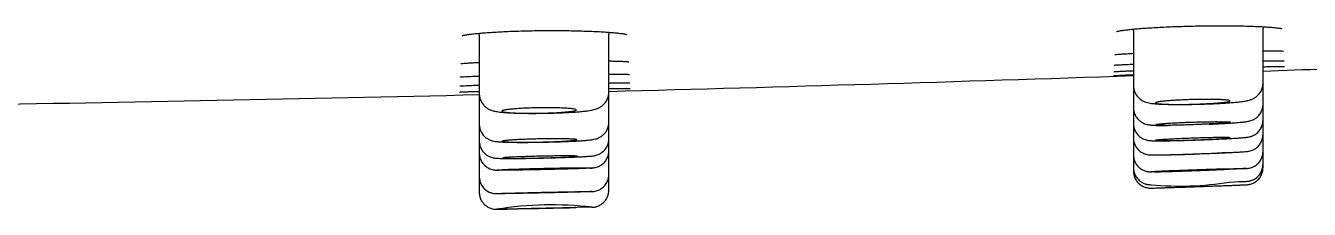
# Model space of a CAD drawing. Header units: millimetres. Extents: x 169 to 4368, y -1049 to 1924.
# Drawn here: x 459.313 to 463.075, y 1204.509 to 1205.047 of the extents above; entities that cross this region are included whole.
import ezdxf

# ---------------------------------------------------------------- set-up
doc = ezdxf.new("R2010")
doc.units = ezdxf.units.MM

msp = doc.modelspace()

# ---------------------------------------------------------------- linework, layer by layer
for p, q in [((462.5594, 1205.0317), (462.5594, 1204.8719)), ((462.9392, 1204.879), (462.9392, 1205.0377)), ((460.6426, 1205.0192), (460.6426, 1204.8481)), ((461.0223, 1204.8525), (461.0223, 1205.0213)), ((460.6426, 1204.8481), (460.6426, 1204.7589)), ((461.0223, 1204.7645), (461.0223, 1204.8525)), ((462.5594, 1204.8719), (462.5594, 1204.8071)), ((462.9392, 1204.8169), (462.9392, 1204.879)), ((462.5594, 1204.8071), (462.5594, 1204.7608)), ((462.9392, 1204.7706), (462.9392, 1204.8169)), ((462.9392, 1204.7288), (462.9392, 1204.7706)), ((460.6426, 1204.7589), (460.6426, 1204.7095)), ((461.0223, 1204.716), (461.0223, 1204.7645)), ((462.5594, 1204.7608), (462.5594, 1204.7187)), ((460.6426, 1204.7095), (460.6426, 1204.6744)), ((461.0223, 1204.6805), (461.0223, 1204.716)), ((462.5594, 1204.7187), (462.5594, 1204.669)), ((462.9392, 1204.679), (462.9392, 1204.7288)), ((460.6426, 1204.6744), (460.6426, 1204.6053)), ((461.0223, 1204.6114), (461.0223, 1204.6805)), ((462.5594, 1204.669), (462.5594, 1204.6314)), ((462.9392, 1204.6412), (462.9392, 1204.679)), ((462.5594, 1204.6314), (462.5594, 1204.6214)), ((462.9392, 1204.6313), (462.9392, 1204.6412)), ((460.6426, 1204.6053), (460.6426, 1204.5594)), ((461.0223, 1204.5654), (461.0223, 1204.6114)), ((460.9728, 1204.5154), (460.8872, 1204.5137))]:
    msp.add_line(p, q)
for centre, radius, start, end in [((462.4599, 1205.0317), 0.0996, 359.994, 2.821), ((463.0387, 1205.0377), 0.0996, 176.5901, 180.0062), ((463.0021, 1205.054), 0.018, 240.8245, 243.7612), ((460.543, 1205.0192), 0.0995, 359.9953, 3.0378), ((461.1219, 1205.0213), 0.0995, 176.5067, 180.0045), ((461.0848, 1205.0361), 0.0178, 238.8909, 241.7702), ((456.1579, 1393.2151), 188.4234, 272.062452, 272.287843), ((456.1579, 1393.2151), 188.4234, 271.479321, 271.946905), ((456.1579, 1393.2151), 188.4234, 270.896343, 271.363818), ((462.6157, 1207.6815), 3.0129, 269.9718, 274.134), ((462.6209, 1205.7531), 1.0847, 269.7737, 271.5701), ((462.6961, 1205.4479), 0.8707, 264.4146, 279.5208), ((460.8551, 1203.5095), 1.0129, 83.2966, 99.1605), ((460.8551, 1203.5093), 1.013, 91.8433, 91.9617)]:
    msp.add_arc(centre, radius, start, end)
for centre, major_axis, ratio in [((460.8194, 1204.627), (0.1093, 0.0024), 0.01388), ((460.8178, 1204.5579), (0.1093, 0.0024), 0.006834), ((460.8163, 1204.512), (0.1093, 0.0023), 0.001914)]:
    msp.add_ellipse(centre, major_axis=major_axis, ratio=ratio)
for points, knots in [([(460.5929, 1205.0172), (460.5929, 1205.0172), (460.5935, 1205.0175), (460.5967, 1205.0184), (460.6034, 1205.0198), (460.6135, 1205.0213), (460.6266, 1205.0229), (460.6423, 1205.0245), (460.6605, 1205.0261), (460.6808, 1205.0275), (460.703, 1205.0287), (460.7268, 1205.0299), (460.7519, 1205.0308), (460.778, 1205.0315), (460.8047, 1205.0321), (460.8318, 1205.0324), (460.859, 1205.0325), (460.8859, 1205.0323), (460.9121, 1205.032), (460.9374, 1205.0314), (460.9615, 1205.0306), (460.9841, 1205.0297), (461.0048, 1205.0286), (461.0235, 1205.0273), (461.0397, 1205.026), (461.0534, 1205.0245), (461.0641, 1205.0231), (461.0717, 1205.0217), (461.0745, 1205.021), (461.0755, 1205.0207)], [0, 0, 0, 0, 0.015427, 0.045393, 0.080028, 0.117036, 0.155082, 0.19361, 0.232463, 0.271441, 0.310521, 0.349566, 0.388756, 0.427864, 0.46701, 0.506162, 0.545279, 0.584405, 0.623555, 0.662689, 0.701709, 0.740824, 0.779809, 0.818673, 0.857343, 0.895541, 0.932944, 0.968532, 1, 1, 1, 1]), ([(462.5095, 1205.0293), (462.5095, 1205.0293), (462.5099, 1205.0295), (462.5129, 1205.0303), (462.5195, 1205.0317), (462.5294, 1205.0332), (462.5423, 1205.0349), (462.558, 1205.0365), (462.5761, 1205.0381), (462.5965, 1205.0396), (462.6187, 1205.0411), (462.6426, 1205.0424), (462.6677, 1205.0435), (462.6939, 1205.0445), (462.7208, 1205.0453), (462.7481, 1205.0459), (462.7754, 1205.0463), (462.8024, 1205.0465), (462.8289, 1205.0465), (462.8543, 1205.0463), (462.8786, 1205.0459), (462.9013, 1205.0453), (462.9221, 1205.0445), (462.9409, 1205.0435), (462.9573, 1205.0425), (462.9711, 1205.0413), (462.9818, 1205.0401), (462.9894, 1205.0389), (462.9922, 1205.0383), (462.9932, 1205.038)], [0, 0, 0, 0, 0.013058, 0.043011, 0.077652, 0.11476, 0.15297, 0.191675, 0.230666, 0.269801, 0.309037, 0.34823, 0.387567, 0.426823, 0.466114, 0.505398, 0.544651, 0.583901, 0.623171, 0.662414, 0.701543, 0.740763, 0.779859, 0.818841, 0.857631, 0.895969, 0.933541, 0.969321, 1, 1, 1, 1]), ([(462.5047, 1204.962), (462.5047, 1204.962), (462.5057, 1204.9622), (462.51, 1204.9627), (462.518, 1204.9633), (462.5292, 1204.9641), (462.5431, 1204.9649), (462.5539, 1204.9654), (462.5594, 1204.9657)], [0, 0, 0, 0, 0.099906, 0.264334, 0.446027, 0.633968, 0.824175, 1, 1, 1, 1]), ([(462.9392, 1204.9735), (462.9441, 1204.9735), (462.9547, 1204.9735), (462.9691, 1204.9733), (462.9816, 1204.9731), (462.9913, 1204.9728), (462.9952, 1204.9726), (462.9969, 1204.9725)], [0, 0, 0, 0, 0.168422, 0.382179, 0.593792, 0.802307, 1, 1, 1, 1]), ([(462.9969, 1204.9725), (462.997, 1204.9724), (462.9972, 1204.9724), (462.9974, 1204.9724), (462.9977, 1204.9724), (462.998, 1204.9724), (462.9982, 1204.9723), (462.9984, 1204.9723), (462.9986, 1204.9723), (462.9988, 1204.9723), (462.9989, 1204.9723), (462.999, 1204.9723), (462.9991, 1204.9723), (462.9992, 1204.9722), (462.9993, 1204.9722), (462.9993, 1204.9722), (462.9993, 1204.9722), (462.9993, 1204.9722), (462.9993, 1204.9722)], [0, 0, 0, 0, 0.046758, 0.123249, 0.198719, 0.272959, 0.34588, 0.417391, 0.487398, 0.555808, 0.622525, 0.687463, 0.750536, 0.811669, 0.870799, 0.927875, 0.982859, 1, 1, 1, 1]), ([(460.5884, 1204.9354), (460.5884, 1204.9354), (460.5895, 1204.9356), (460.594, 1204.9362), (460.6021, 1204.9369), (460.6136, 1204.9377), (460.6272, 1204.9385), (460.6376, 1204.939), (460.6426, 1204.9392)], [0, 0, 0, 0, 0.109469, 0.274523, 0.457161, 0.646437, 0.838306, 1, 1, 1, 1]), ([(461.0223, 1204.9435), (461.0274, 1204.9434), (461.038, 1204.9431), (461.0523, 1204.9427), (461.0646, 1204.9422), (461.0739, 1204.9417), (461.0776, 1204.9414), (461.0792, 1204.9412)], [0, 0, 0, 0, 0.174535, 0.389017, 0.600812, 0.808509, 1, 1, 1, 1]), ([(461.0792, 1204.9412), (461.0793, 1204.9412), (461.0794, 1204.9412), (461.0797, 1204.9412), (461.0799, 1204.9411), (461.0801, 1204.9411), (461.0804, 1204.9411), (461.0805, 1204.9411), (461.0807, 1204.941), (461.0809, 1204.941), (461.081, 1204.941), (461.0811, 1204.941), (461.0812, 1204.941), (461.0812, 1204.941), (461.0813, 1204.9409), (461.0813, 1204.9409), (461.0813, 1204.9409), (461.0813, 1204.9409)], [0, 0, 0, 0, 0.050858, 0.13171, 0.21137, 0.289613, 0.366354, 0.441508, 0.51499, 0.586719, 0.656617, 0.724612, 0.790641, 0.85465, 0.916597, 0.976454, 1, 1, 1, 1]), ([(462.5031, 1204.9311), (462.5031, 1204.9311), (462.5035, 1204.9311), (462.5059, 1204.9314), (462.5121, 1204.9318), (462.5215, 1204.9323), (462.5339, 1204.9329), (462.5469, 1204.9335), (462.5559, 1204.9338), (462.5594, 1204.934)], [0, 0, 0, 0, 0.0380315, 0.1833688, 0.3542031, 0.5320544, 0.7122389, 0.8932961, 1, 1, 1, 1]), ([(462.9392, 1204.9438), (462.9444, 1204.9438), (462.9552, 1204.944), (462.9697, 1204.9441), (462.9821, 1204.9442), (462.992, 1204.9442), (462.9961, 1204.9442), (462.998, 1204.9441)], [0, 0, 0, 0, 0.177383, 0.386439, 0.594058, 0.800162, 1, 1, 1, 1]), ([(462.9392, 1204.9264), (462.9445, 1204.9266), (462.9554, 1204.9268), (462.97, 1204.9272), (462.9826, 1204.9274), (462.9924, 1204.9276), (462.9966, 1204.9276), (462.9985, 1204.9276)], [0, 0, 0, 0, 0.178492, 0.388711, 0.597736, 0.80593, 1, 1, 1, 1]), ([(462.998, 1204.9441), (462.998, 1204.9441), (462.9982, 1204.9441), (462.9985, 1204.9441), (462.9989, 1204.9441), (462.9992, 1204.9441), (462.9995, 1204.9441), (462.9997, 1204.9441), (463, 1204.9441), (463.0002, 1204.9441), (463.0004, 1204.9441), (463.0006, 1204.944), (463.0007, 1204.944), (463.0009, 1204.944), (463.001, 1204.944), (463.0011, 1204.944), (463.0011, 1204.944), (463.0012, 1204.944), (463.0012, 1204.944), (463.0012, 1204.944), (463.0012, 1204.944)], [0, 0, 0, 0, 0.038496, 0.10551, 0.171901, 0.237526, 0.302307, 0.366159, 0.428988, 0.49069, 0.551151, 0.610253, 0.667872, 0.72388, 0.778152, 0.830571, 0.881027, 0.929431, 0.975709, 1, 1, 1, 1]), ([(462.9985, 1204.9276), (462.9986, 1204.9276), (462.9987, 1204.9276), (462.9991, 1204.9276), (462.9994, 1204.9276), (462.9998, 1204.9276), (463.0001, 1204.9276), (463.0004, 1204.9276), (463.0007, 1204.9276), (463.0009, 1204.9276), (463.0012, 1204.9276), (463.0014, 1204.9276), (463.0015, 1204.9276), (463.0017, 1204.9276), (463.0019, 1204.9276), (463.002, 1204.9276), (463.0021, 1204.9276), (463.0021, 1204.9276), (463.0022, 1204.9276), (463.0022, 1204.9276), (463.0022, 1204.9276), (463.0022, 1204.9276), (463.0022, 1204.9276)], [0, 0, 0, 0, 0.03442, 0.096249, 0.157662, 0.218564, 0.278897, 0.338596, 0.397581, 0.455762, 0.513036, 0.569286, 0.62438, 0.678174, 0.730514, 0.781237, 0.830183, 0.877194, 0.922128, 0.960455, 0.996803, 1, 1, 1, 1]), ([(460.5866, 1204.8964), (460.5866, 1204.8964), (460.587, 1204.8965), (460.5897, 1204.8968), (460.5961, 1204.8972), (460.6058, 1204.8978), (460.6184, 1204.8983), (460.6311, 1204.8988), (460.6397, 1204.8991), (460.6426, 1204.8992)], [0, 0, 0, 0, 0.0479555, 0.1952121, 0.3668278, 0.5457422, 0.7272573, 0.9096787, 1, 1, 1, 1]), ([(461.0223, 1204.905), (461.0278, 1204.905), (461.0387, 1204.9049), (461.0531, 1204.9048), (461.0653, 1204.9047), (461.0747, 1204.9044), (461.0786, 1204.9043), (461.0803, 1204.9042)], [0, 0, 0, 0, 0.187054, 0.396675, 0.604494, 0.810001, 1, 1, 1, 1]), ([(461.0803, 1204.9042), (461.0804, 1204.9042), (461.0805, 1204.9042), (461.0808, 1204.9041), (461.0811, 1204.9041), (461.0814, 1204.9041), (461.0817, 1204.9041), (461.0819, 1204.9041), (461.0822, 1204.9041), (461.0823, 1204.904), (461.0825, 1204.904), (461.0827, 1204.904), (461.0828, 1204.904), (461.0829, 1204.904), (461.083, 1204.904), (461.083, 1204.904), (461.0831, 1204.904), (461.0831, 1204.904), (461.0831, 1204.904), (461.0831, 1204.904)], [0, 0, 0, 0, 0.0422018, 0.1135638, 0.1841162, 0.2536812, 0.3221735, 0.3895011, 0.4555664, 0.5202662, 0.5834943, 0.645143, 0.7051062, 0.7632817, 0.8195753, 0.8739039, 0.9261986, 0.9764076, 1, 1, 1, 1]), ([(462.5014, 1204.9007), (462.5014, 1204.9007), (462.5017, 1204.9007), (462.5036, 1204.9008), (462.5093, 1204.9011), (462.5182, 1204.9015), (462.5302, 1204.902), (462.544, 1204.9026), (462.5544, 1204.903), (462.5594, 1204.9031)], [0, 0, 0, 0, 0.020409, 0.162954, 0.331921, 0.504934, 0.67934, 0.854266, 1, 1, 1, 1]), ([(462.5023, 1204.9121), (462.5023, 1204.9121), (462.5026, 1204.9122), (462.5047, 1204.9123), (462.5106, 1204.9127), (462.5198, 1204.9132), (462.5319, 1204.9137), (462.5454, 1204.9143), (462.5552, 1204.9146), (462.5594, 1204.9148)], [0, 0, 0, 0, 0.026654, 0.170012, 0.340084, 0.51618, 0.694071, 0.87269, 1, 1, 1, 1]), ([(460.5848, 1204.8525), (460.5848, 1204.8525), (460.5851, 1204.8525), (460.5871, 1204.8527), (460.5929, 1204.8529), (460.6019, 1204.8533), (460.6139, 1204.8537), (460.6277, 1204.8541), (460.6379, 1204.8544), (460.6426, 1204.8545)], [0, 0, 0, 0, 0.022287, 0.163586, 0.332567, 0.507087, 0.683326, 0.860242, 1, 1, 1, 1]), ([(460.5859, 1204.8702), (460.5859, 1204.8702), (460.5862, 1204.8703), (460.5887, 1204.8705), (460.5948, 1204.8709), (460.6042, 1204.8713), (460.6167, 1204.8718), (460.6298, 1204.8723), (460.639, 1204.8726), (460.6426, 1204.8727)], [0, 0, 0, 0, 0.0366, 0.181746, 0.352363, 0.529859, 0.709618, 0.890235, 1, 1, 1, 1]), ([(460.6426, 1204.8481), (460.6426, 1204.8438), (460.6435, 1204.8365), (460.6476, 1204.8248), (460.6542, 1204.8151), (460.6623, 1204.8073), (460.671, 1204.802), (460.6797, 1204.7984), (460.6899, 1204.7958), (460.7015, 1204.794), (460.7169, 1204.7925), (460.7328, 1204.7915), (460.7499, 1204.7908), (460.7684, 1204.7903), (460.7881, 1204.7901), (460.8086, 1204.7901), (460.8296, 1204.7903), (460.8506, 1204.7907), (460.8713, 1204.7913), (460.8913, 1204.7921), (460.9103, 1204.7931), (460.9279, 1204.7943), (460.944, 1204.7957), (460.9593, 1204.7974), (460.9723, 1204.7995), (460.9827, 1204.8019), (460.9925, 1204.8057), (461.0015, 1204.8109), (461.01, 1204.8187), (461.0169, 1204.8285), (461.0214, 1204.8405), (461.0223, 1204.8481), (461.0223, 1204.8525)], [0, 0, 0, 0, 0.021817, 0.044463, 0.066958, 0.088743, 0.109417, 0.130904, 0.160177, 0.215389, 0.260276, 0.300888, 0.339978, 0.378925, 0.417553, 0.455912, 0.494261, 0.532553, 0.570921, 0.609408, 0.648187, 0.687446, 0.727573, 0.769117, 0.820006, 0.862618, 0.886906, 0.908365, 0.930803, 0.954111, 0.97742, 1, 1, 1, 1]), ([(461.0223, 1204.8794), (461.0277, 1204.8794), (461.0385, 1204.8794), (461.0531, 1204.8795), (461.0654, 1204.8794), (461.075, 1204.8793), (461.079, 1204.8793), (461.0808, 1204.8792)], [0, 0, 0, 0, 0.182471, 0.392905, 0.601828, 0.809196, 1, 1, 1, 1]), ([(461.0223, 1204.8624), (461.0271, 1204.8625), (461.0376, 1204.8626), (461.052, 1204.8628), (461.0648, 1204.8629), (461.075, 1204.863), (461.0793, 1204.863), (461.0813, 1204.863)], [0, 0, 0, 0, 0.1632091, 0.3743897, 0.584509, 0.7939602, 1, 1, 1, 1]), ([(461.0808, 1204.8792), (461.0808, 1204.8792), (461.081, 1204.8792), (461.0813, 1204.8792), (461.0817, 1204.8792), (461.082, 1204.8792), (461.0823, 1204.8791), (461.0825, 1204.8791), (461.0828, 1204.8791), (461.083, 1204.8791), (461.0832, 1204.8791), (461.0834, 1204.8791), (461.0835, 1204.8791), (461.0837, 1204.8791), (461.0838, 1204.8791), (461.0839, 1204.8791), (461.0839, 1204.8791), (461.084, 1204.8791), (461.084, 1204.879), (461.084, 1204.879), (461.084, 1204.879)], [0, 0, 0, 0, 0.038411, 0.1053, 0.171568, 0.237074, 0.301742, 0.365487, 0.428214, 0.489821, 0.550194, 0.609216, 0.666762, 0.722705, 0.776921, 0.829292, 0.879708, 0.928079, 0.974331, 1, 1, 1, 1]), ([(461.0813, 1204.863), (461.0814, 1204.863), (461.0816, 1204.8629), (461.0819, 1204.8629), (461.0823, 1204.8629), (461.0826, 1204.8629), (461.0829, 1204.8629), (461.0832, 1204.8629), (461.0835, 1204.8629), (461.0838, 1204.8629), (461.084, 1204.8629), (461.0842, 1204.8629), (461.0844, 1204.8629), (461.0846, 1204.8629), (461.0847, 1204.8629), (461.0849, 1204.8629), (461.085, 1204.8629), (461.085, 1204.8629), (461.0851, 1204.8629), (461.0851, 1204.8629), (461.0851, 1204.8629), (461.0851, 1204.8629), (461.0851, 1204.8629)], [0, 0, 0, 0, 0.033773, 0.094715, 0.155272, 0.215356, 0.274916, 0.333888, 0.392198, 0.449761, 0.506475, 0.562228, 0.61689, 0.670316, 0.722351, 0.772828, 0.821577, 0.868431, 0.913234, 0.951442, 0.987657, 1, 1, 1, 1]), ([(462.5594, 1204.8719), (462.5594, 1204.8674), (462.5604, 1204.8598), (462.5649, 1204.8479), (462.5717, 1204.8382), (462.5801, 1204.8305), (462.5889, 1204.8255), (462.5975, 1204.8222), (462.6074, 1204.8199), (462.6183, 1204.8185), (462.6333, 1204.8174), (462.6491, 1204.8167), (462.6664, 1204.8163), (462.685, 1204.816), (462.7049, 1204.816), (462.7256, 1204.8163), (462.7469, 1204.8167), (462.7682, 1204.8173), (462.7891, 1204.8181), (462.8093, 1204.8191), (462.8284, 1204.8202), (462.846, 1204.8214), (462.8621, 1204.8229), (462.8772, 1204.8245), (462.8896, 1204.8265), (462.8994, 1204.8286), (462.9089, 1204.8321), (462.9179, 1204.8372), (462.9266, 1204.8449), (462.9337, 1204.8548), (462.9382, 1204.8669), (462.9392, 1204.8745), (462.9392, 1204.879)], [0, 0, 0, 0, 0.022898, 0.045594, 0.06817, 0.089935, 0.110208, 0.130766, 0.158536, 0.213258, 0.258386, 0.299487, 0.339291, 0.37852, 0.417477, 0.456177, 0.494891, 0.533549, 0.572287, 0.611127, 0.650219, 0.689741, 0.730083, 0.771898, 0.823096, 0.86453, 0.88758, 0.908407, 0.930775, 0.954215, 0.977662, 1, 1, 1, 1]), ([(460.7088, 1204.7966), (460.7088, 1204.7971), (460.7095, 1204.7976), (460.7116, 1204.7984), (460.7124, 1204.7987), (460.7145, 1204.7992), (460.7157, 1204.7995), (460.7198, 1204.8003), (460.7232, 1204.8008), (460.7291, 1204.8016), (460.7313, 1204.8018), (460.7358, 1204.8023), (460.7382, 1204.8025), (460.7458, 1204.8032), (460.7513, 1204.8036), (460.7603, 1204.8042), (460.7634, 1204.8044), (460.7697, 1204.8048), (460.7761, 1204.8051), (460.7828, 1204.8054), (460.7897, 1204.8056), (460.7932, 1204.8057), (460.8038, 1204.8061), (460.8109, 1204.8062), (460.8216, 1204.8064), (460.8252, 1204.8064), (460.8324, 1204.8065), (460.8359, 1204.8065), (460.8465, 1204.8065), (460.8533, 1204.8065), (460.8632, 1204.8063), (460.8665, 1204.8062), (460.8729, 1204.8061), (460.8759, 1204.806), (460.8848, 1204.8057), (460.8903, 1204.8055), (460.9005, 1204.8049), (460.9051, 1204.8045), (460.911, 1204.804), (460.9128, 1204.8038), (460.9162, 1204.8034), (460.9178, 1204.8032), (460.9219, 1204.8025), (460.9239, 1204.802), (460.9267, 1204.8011), (460.9274, 1204.8006), (460.9274, 1204.7996), (460.9267, 1204.799), (460.9246, 1204.7983), (460.9238, 1204.798), (460.9217, 1204.7975), (460.9193, 1204.797), (460.9163, 1204.7965), (460.9129, 1204.796), (460.911, 1204.7957), (460.9051, 1204.795), (460.9005, 1204.7945), (460.893, 1204.7939), (460.8903, 1204.7936), (460.8848, 1204.7932), (460.8819, 1204.793), (460.873, 1204.7925), (460.8667, 1204.7921), (460.8568, 1204.7917), (460.8534, 1204.7915), (460.8465, 1204.7913), (460.843, 1204.7912), (460.8325, 1204.7908), (460.8254, 1204.7907), (460.8146, 1204.7905), (460.811, 1204.7904), (460.8039, 1204.7904), (460.7968, 1204.7903), (460.7899, 1204.7903), (460.783, 1204.7904), (460.7796, 1204.7904), (460.7696, 1204.7905), (460.7633, 1204.7907), (460.7514, 1204.791), (460.7458, 1204.7913), (460.7357, 1204.7918), (460.7312, 1204.7921), (460.7252, 1204.7927), (460.7233, 1204.7929), (460.72, 1204.7933), (460.7184, 1204.7935), (460.7143, 1204.7941), (460.7123, 1204.7946), (460.7094, 1204.7956), (460.7087, 1204.7961), (460.7088, 1204.7966)], [0, 0, 0, 0, 0.03125, 0.03125, 0.046875, 0.046875, 0.0625, 0.0625, 0.09375, 0.09375, 0.109375, 0.109375, 0.125, 0.125, 0.15625, 0.15625, 0.171875, 0.171875, 0.1875, 0.203125, 0.203125, 0.21875, 0.21875, 0.25, 0.25, 0.265625, 0.265625, 0.28125, 0.28125, 0.3125, 0.3125, 0.328125, 0.328125, 0.34375, 0.34375, 0.375, 0.375, 0.40625, 0.40625, 0.421875, 0.421875, 0.4375, 0.4375, 0.46875, 0.46875, 0.5, 0.5, 0.53125, 0.53125, 0.546875, 0.546875, 0.5625, 0.578125, 0.578125, 0.59375, 0.59375, 0.625, 0.625, 0.640625, 0.640625, 0.65625, 0.65625, 0.6875, 0.6875, 0.703125, 0.703125, 0.71875, 0.71875, 0.75, 0.75, 0.765625, 0.765625, 0.78125, 0.796875, 0.796875, 0.8125, 0.8125, 0.84375, 0.84375, 0.875, 0.875, 0.90625, 0.90625, 0.921875, 0.921875, 0.9375, 0.9375, 0.96875, 0.96875, 1, 1, 1, 1]), ([(462.5594, 1204.8071), (462.5594, 1204.8032), (462.5602, 1204.7965), (462.5637, 1204.7857), (462.5694, 1204.7765), (462.5767, 1204.7687), (462.5847, 1204.7632), (462.5923, 1204.7596), (462.5992, 1204.7576), (462.6065, 1204.7563), (462.6142, 1204.7556), (462.6246, 1204.755), (462.6372, 1204.7547), (462.6453, 1204.7546), (462.6502, 1204.7546)], [0, 0, 0, 0, 0.063433, 0.130212, 0.196346, 0.260713, 0.321894, 0.375828, 0.426775, 0.490374, 0.62678, 0.766612, 0.888898, 1, 1, 1, 1]), ([(462.6242, 1204.8208), (462.6243, 1204.8212), (462.6251, 1204.8217), (462.6273, 1204.8224), (462.6282, 1204.8227), (462.6304, 1204.8232), (462.6317, 1204.8234), (462.6359, 1204.8241), (462.6393, 1204.8246), (462.6454, 1204.8253), (462.6476, 1204.8256), (462.6522, 1204.826), (462.6546, 1204.8263), (462.6623, 1204.8269), (462.6678, 1204.8274), (462.6769, 1204.828), (462.68, 1204.8282), (462.6863, 1204.8285), (462.6928, 1204.8289), (462.6996, 1204.8292), (462.7064, 1204.8295), (462.71, 1204.8297), (462.7206, 1204.8301), (462.7277, 1204.8303), (462.7384, 1204.8305), (462.742, 1204.8306), (462.7491, 1204.8307), (462.7527, 1204.8308), (462.7632, 1204.8309), (462.77, 1204.831), (462.7799, 1204.8309), (462.7831, 1204.8309), (462.7894, 1204.8309), (462.7925, 1204.8308), (462.8013, 1204.8307), (462.8068, 1204.8305), (462.8169, 1204.8301), (462.8213, 1204.8299), (462.8272, 1204.8295), (462.829, 1204.8294), (462.8323, 1204.829), (462.8338, 1204.8289), (462.8378, 1204.8284), (462.8397, 1204.828), (462.8424, 1204.8272), (462.843, 1204.8268), (462.8428, 1204.8259), (462.842, 1204.8254), (462.8398, 1204.8247), (462.8389, 1204.8245), (462.8367, 1204.824), (462.8342, 1204.8236), (462.8311, 1204.8231), (462.8277, 1204.8226), (462.8258, 1204.8224), (462.8197, 1204.8217), (462.8151, 1204.8212), (462.8075, 1204.8206), (462.8048, 1204.8203), (462.7992, 1204.8199), (462.7963, 1204.8197), (462.7873, 1204.8191), (462.781, 1204.8188), (462.771, 1204.8183), (462.7676, 1204.8181), (462.7607, 1204.8178), (462.7572, 1204.8176), (462.7467, 1204.8172), (462.7396, 1204.817), (462.7288, 1204.8167), (462.7252, 1204.8166), (462.718, 1204.8165), (462.711, 1204.8164), (462.7041, 1204.8163), (462.6973, 1204.8162), (462.6938, 1204.8162), (462.6839, 1204.8162), (462.6777, 1204.8163), (462.6659, 1204.8164), (462.6603, 1204.8166), (462.6503, 1204.8169), (462.6459, 1204.8172), (462.64, 1204.8176), (462.6382, 1204.8177), (462.6349, 1204.818), (462.6334, 1204.8182), (462.6294, 1204.8187), (462.6274, 1204.8191), (462.6248, 1204.8199), (462.6241, 1204.8203), (462.6242, 1204.8208)], [0, 0, 0, 0, 0.03125, 0.03125, 0.046875, 0.046875, 0.0625, 0.0625, 0.09375, 0.09375, 0.109375, 0.109375, 0.125, 0.125, 0.15625, 0.15625, 0.171875, 0.171875, 0.1875, 0.203125, 0.203125, 0.21875, 0.21875, 0.25, 0.25, 0.265625, 0.265625, 0.28125, 0.28125, 0.3125, 0.3125, 0.328125, 0.328125, 0.34375, 0.34375, 0.375, 0.375, 0.40625, 0.40625, 0.421875, 0.421875, 0.4375, 0.4375, 0.46875, 0.46875, 0.5, 0.5, 0.53125, 0.53125, 0.546875, 0.546875, 0.5625, 0.578125, 0.578125, 0.59375, 0.59375, 0.625, 0.625, 0.640625, 0.640625, 0.65625, 0.65625, 0.6875, 0.6875, 0.703125, 0.703125, 0.71875, 0.71875, 0.75, 0.75, 0.765625, 0.765625, 0.78125, 0.796875, 0.796875, 0.8125, 0.8125, 0.84375, 0.84375, 0.875, 0.875, 0.90625, 0.90625, 0.921875, 0.921875, 0.9375, 0.9375, 0.96875, 0.96875, 1, 1, 1, 1]), ([(462.7807, 1204.7583), (462.7808, 1204.7583), (462.7876, 1204.7586), (462.8007, 1204.7593), (462.8192, 1204.7603), (462.8364, 1204.7613), (462.8521, 1204.7623), (462.8661, 1204.7634), (462.8785, 1204.7645), (462.8887, 1204.7656), (462.8956, 1204.7667), (462.9029, 1204.7684), (462.9105, 1204.7712), (462.9192, 1204.7762), (462.9276, 1204.7841), (462.9343, 1204.794), (462.9383, 1204.8056), (462.9392, 1204.8128), (462.9392, 1204.8169)], [0, 0, 0, 0, 0.001985, 0.08348, 0.165036, 0.247062, 0.329505, 0.413085, 0.499488, 0.597634, 0.687994, 0.729171, 0.765637, 0.807715, 0.856112, 0.905571, 0.954641, 1, 1, 1, 1]), ([(462.5594, 1204.7608), (462.5594, 1204.7564), (462.5604, 1204.749), (462.5648, 1204.7371), (462.5716, 1204.7274), (462.5803, 1204.7196), (462.5892, 1204.7147), (462.5972, 1204.712), (462.6039, 1204.7108), (462.6104, 1204.7102), (462.6179, 1204.7099), (462.6298, 1204.7098), (462.643, 1204.7098), (462.6582, 1204.71), (462.6752, 1204.7103), (462.6938, 1204.7107), (462.7135, 1204.7113), (462.734, 1204.7119), (462.7549, 1204.7126), (462.7757, 1204.7134), (462.7959, 1204.7142), (462.8153, 1204.7151), (462.8333, 1204.716), (462.8496, 1204.7168), (462.8641, 1204.7177), (462.8766, 1204.7186), (462.8872, 1204.7196), (462.8936, 1204.7203), (462.9005, 1204.7216), (462.9082, 1204.724), (462.9172, 1204.7286), (462.9263, 1204.7363), (462.9336, 1204.7464), (462.9382, 1204.7585), (462.9392, 1204.7661), (462.9392, 1204.7706)], [0, 0, 0, 0, 0.021534, 0.043278, 0.064771, 0.085778, 0.105055, 0.120122, 0.13475, 0.157274, 0.207436, 0.248032, 0.286377, 0.323957, 0.361302, 0.398423, 0.435501, 0.472564, 0.509596, 0.546658, 0.583678, 0.620845, 0.65804, 0.695496, 0.733206, 0.771811, 0.81368, 0.858748, 0.877119, 0.892516, 0.911148, 0.933131, 0.955743, 0.978133, 1, 1, 1, 1]), ([(460.6426, 1204.7589), (460.6426, 1204.7547), (460.6435, 1204.7476), (460.6474, 1204.7361), (460.6539, 1204.7265), (460.6619, 1204.7187), (460.6703, 1204.7136), (460.6783, 1204.7104), (460.686, 1204.7085), (460.6941, 1204.7074), (460.7045, 1204.7066), (460.7183, 1204.7059), (460.7329, 1204.7055), (460.749, 1204.7053), (460.7667, 1204.7052), (460.7856, 1204.7053), (460.8054, 1204.7054), (460.8257, 1204.7057), (460.8461, 1204.7062), (460.8663, 1204.7067), (460.886, 1204.7074), (460.9045, 1204.7081), (460.9219, 1204.709), (460.9375, 1204.7098), (460.9519, 1204.7109), (460.9592, 1204.7115), (460.9633, 1204.7119)], [0, 0, 0, 0, 0.026113, 0.053564, 0.080708, 0.106932, 0.131051, 0.152528, 0.176035, 0.218323, 0.283314, 0.334553, 0.383122, 0.430716, 0.477845, 0.524714, 0.57149, 0.618124, 0.664819, 0.711489, 0.758278, 0.805217, 0.852381, 0.900085, 0.948787, 1, 1, 1, 1]), ([(460.9633, 1204.7119), (460.968, 1204.7124), (460.9735, 1204.7131), (460.9814, 1204.7146), (460.9884, 1204.7166), (460.996, 1204.72), (461.0041, 1204.7252), (461.0117, 1204.733), (461.0177, 1204.7424), (461.0215, 1204.7535), (461.0223, 1204.7604), (461.0223, 1204.7645)], [0, 0, 0, 0, 0.221687, 0.3616, 0.447141, 0.525433, 0.611822, 0.708301, 0.806561, 0.904192, 1, 1, 1, 1]), ([(462.6571, 1204.7549), (462.652, 1204.755), (462.6474, 1204.755), (462.6415, 1204.7552), (462.6397, 1204.7552), (462.6363, 1204.7554), (462.6347, 1204.7554), (462.6306, 1204.7557), (462.6286, 1204.7559), (462.6265, 1204.7562), (462.6259, 1204.7564), (462.6252, 1204.7566), (462.6251, 1204.7567), (462.6251, 1204.7572), (462.6258, 1204.7574), (462.6279, 1204.7579), (462.6287, 1204.7581), (462.6308, 1204.7584), (462.6332, 1204.7588), (462.6363, 1204.7591), (462.6396, 1204.7595), (462.6415, 1204.7596), (462.6475, 1204.7602), (462.652, 1204.7605), (462.6595, 1204.7611), (462.6622, 1204.7612), (462.6677, 1204.7616), (462.6706, 1204.7618), (462.6796, 1204.7623), (462.6858, 1204.7626), (462.6957, 1204.7631), (462.6992, 1204.7632), (462.706, 1204.7635), (462.7095, 1204.7637), (462.72, 1204.7641), (462.7271, 1204.7643), (462.7415, 1204.7648), (462.7486, 1204.765), (462.7591, 1204.7652), (462.7626, 1204.7653), (462.7694, 1204.7654), (462.7729, 1204.7655), (462.7828, 1204.7656), (462.7891, 1204.7657), (462.801, 1204.7658), (462.8066, 1204.7658), (462.8117, 1204.7657)], [0, 0, 0, 0, 0.0625, 0.0625, 0.09375, 0.09375, 0.125, 0.125, 0.1875, 0.1875, 0.21875, 0.21875, 0.25, 0.25, 0.3125, 0.3125, 0.34375, 0.34375, 0.375, 0.40625, 0.40625, 0.4375, 0.4375, 0.5, 0.5, 0.53125, 0.53125, 0.5625, 0.5625, 0.625, 0.625, 0.65625, 0.65625, 0.6875, 0.6875, 0.75, 0.75, 0.8125, 0.8125, 0.84375, 0.84375, 0.875, 0.875, 0.9375, 0.9375, 1, 1, 1, 1]), ([(462.8117, 1204.7657), (462.8168, 1204.7658), (462.8213, 1204.7658), (462.8273, 1204.7657), (462.8291, 1204.7657), (462.8325, 1204.7656), (462.8341, 1204.7656), (462.8382, 1204.7654), (462.8402, 1204.7653), (462.8423, 1204.7651), (462.8429, 1204.765), (462.8436, 1204.7648), (462.8437, 1204.7647), (462.8437, 1204.7643), (462.843, 1204.7641), (462.8409, 1204.7637), (462.8401, 1204.7635), (462.838, 1204.7632), (462.8356, 1204.7629), (462.8325, 1204.7626), (462.8292, 1204.7623), (462.8273, 1204.7621), (462.8213, 1204.7616), (462.8168, 1204.7612), (462.8092, 1204.7607), (462.8066, 1204.7605), (462.801, 1204.7602), (462.7981, 1204.76), (462.7892, 1204.7595), (462.7829, 1204.7591), (462.773, 1204.7586), (462.7696, 1204.7584), (462.7628, 1204.7581), (462.7593, 1204.7579), (462.7488, 1204.7575), (462.7417, 1204.7572), (462.7273, 1204.7566), (462.7202, 1204.7563), (462.7097, 1204.756), (462.7062, 1204.7559), (462.6994, 1204.7557), (462.6959, 1204.7556), (462.686, 1204.7554), (462.6797, 1204.7552), (462.6678, 1204.755), (462.6622, 1204.755), (462.6571, 1204.7549)], [0, 0, 0, 0, 0.0625, 0.0625, 0.09375, 0.09375, 0.125, 0.125, 0.1875, 0.1875, 0.21875, 0.21875, 0.25, 0.25, 0.3125, 0.3125, 0.34375, 0.34375, 0.375, 0.40625, 0.40625, 0.4375, 0.4375, 0.5, 0.5, 0.53125, 0.53125, 0.5625, 0.5625, 0.625, 0.625, 0.65625, 0.65625, 0.6875, 0.6875, 0.75, 0.75, 0.8125, 0.8125, 0.84375, 0.84375, 0.875, 0.875, 0.9375, 0.9375, 1, 1, 1, 1]), ([(460.6426, 1204.7095), (460.6426, 1204.7053), (460.6435, 1204.6983), (460.6474, 1204.6869), (460.6537, 1204.6774), (460.6617, 1204.6696), (460.6703, 1204.6644), (460.6781, 1204.6613), (460.6847, 1204.6598), (460.6912, 1204.6589), (460.6979, 1204.6586), (460.7081, 1204.6582), (460.7204, 1204.658), (460.7285, 1204.658), (460.7335, 1204.658)], [0, 0, 0, 0, 0.066822, 0.135151, 0.202732, 0.269113, 0.330772, 0.381614, 0.427167, 0.488126, 0.634062, 0.768138, 0.890299, 1, 1, 1, 1]), ([(460.7094, 1204.7084), (460.7094, 1204.7087), (460.7101, 1204.7091), (460.7122, 1204.7095), (460.7131, 1204.7097), (460.7152, 1204.71), (460.7164, 1204.7102), (460.7205, 1204.7107), (460.7239, 1204.711), (460.7298, 1204.7115), (460.732, 1204.7117), (460.7365, 1204.712), (460.7389, 1204.7122), (460.7465, 1204.7127), (460.752, 1204.713), (460.761, 1204.7134), (460.7641, 1204.7135), (460.7704, 1204.7138), (460.7768, 1204.7141), (460.7835, 1204.7143), (460.7904, 1204.7145), (460.7939, 1204.7146), (460.8045, 1204.7149), (460.8116, 1204.7151), (460.8223, 1204.7153), (460.8259, 1204.7154), (460.833, 1204.7155), (460.8366, 1204.7155), (460.8471, 1204.7157), (460.8539, 1204.7157), (460.8639, 1204.7157), (460.8672, 1204.7157), (460.8735, 1204.7157), (460.8766, 1204.7157), (460.8854, 1204.7156), (460.891, 1204.7155), (460.9012, 1204.7153), (460.9057, 1204.7152), (460.9117, 1204.7149), (460.9135, 1204.7148), (460.9169, 1204.7146), (460.9184, 1204.7145), (460.9225, 1204.7142), (460.9246, 1204.714), (460.9274, 1204.7134), (460.9281, 1204.7131), (460.9281, 1204.7126), (460.9274, 1204.7123), (460.9253, 1204.7118), (460.9244, 1204.7116), (460.9224, 1204.7113), (460.92, 1204.711), (460.9169, 1204.7106), (460.9135, 1204.7103), (460.9117, 1204.7102), (460.9057, 1204.7097), (460.9012, 1204.7093), (460.8936, 1204.7089), (460.891, 1204.7087), (460.8854, 1204.7084), (460.8825, 1204.7083), (460.8736, 1204.7079), (460.8673, 1204.7076), (460.8574, 1204.7072), (460.854, 1204.7071), (460.8471, 1204.7069), (460.8437, 1204.7068), (460.8332, 1204.7065), (460.8261, 1204.7063), (460.8153, 1204.7061), (460.8117, 1204.706), (460.8045, 1204.7059), (460.7975, 1204.7058), (460.7906, 1204.7057), (460.7837, 1204.7057), (460.7803, 1204.7056), (460.7703, 1204.7056), (460.764, 1204.7056), (460.7522, 1204.7057), (460.7465, 1204.7058), (460.7364, 1204.706), (460.7319, 1204.7061), (460.7259, 1204.7064), (460.724, 1204.7064), (460.7207, 1204.7066), (460.7191, 1204.7067), (460.715, 1204.7071), (460.7129, 1204.7073), (460.7101, 1204.7078), (460.7094, 1204.7081), (460.7094, 1204.7084)], [0, 0, 0, 0, 0.03125, 0.03125, 0.046875, 0.046875, 0.0625, 0.0625, 0.09375, 0.09375, 0.109375, 0.109375, 0.125, 0.125, 0.15625, 0.15625, 0.171875, 0.171875, 0.1875, 0.203125, 0.203125, 0.21875, 0.21875, 0.25, 0.25, 0.265625, 0.265625, 0.28125, 0.28125, 0.3125, 0.3125, 0.328125, 0.328125, 0.34375, 0.34375, 0.375, 0.375, 0.40625, 0.40625, 0.421875, 0.421875, 0.4375, 0.4375, 0.46875, 0.46875, 0.5, 0.5, 0.53125, 0.53125, 0.546875, 0.546875, 0.5625, 0.578125, 0.578125, 0.59375, 0.59375, 0.625, 0.625, 0.640625, 0.640625, 0.65625, 0.65625, 0.6875, 0.6875, 0.703125, 0.703125, 0.71875, 0.71875, 0.75, 0.75, 0.765625, 0.765625, 0.78125, 0.796875, 0.796875, 0.8125, 0.8125, 0.84375, 0.84375, 0.875, 0.875, 0.90625, 0.90625, 0.921875, 0.921875, 0.9375, 0.9375, 0.96875, 0.96875, 1, 1, 1, 1]), ([(460.7336, 1204.658), (460.7386, 1204.658), (460.748, 1204.658), (460.7655, 1204.6582), (460.784, 1204.6585), (460.8039, 1204.6588), (460.8243, 1204.6593), (460.8449, 1204.6598), (460.8652, 1204.6603), (460.8849, 1204.661), (460.9036, 1204.6616), (460.9209, 1204.6623), (460.9365, 1204.663), (460.9501, 1204.6637), (460.9619, 1204.6644), (460.9713, 1204.6651), (460.9771, 1204.6658), (460.984, 1204.6671), (460.9919, 1204.6696), (461.0009, 1204.6744), (461.0099, 1204.6822), (461.017, 1204.6922), (461.0214, 1204.7042), (461.0223, 1204.7116), (461.0223, 1204.716)], [0, 0, 0, 0, 0.049272, 0.1019, 0.154434, 0.206974, 0.259451, 0.311799, 0.364262, 0.416715, 0.469317, 0.522076, 0.575077, 0.62873, 0.683711, 0.745335, 0.801755, 0.82544, 0.84711, 0.874524, 0.905944, 0.937956, 0.969633, 1, 1, 1, 1]), ([(462.5594, 1204.7187), (462.5594, 1204.7146), (462.5603, 1204.7074), (462.5643, 1204.696), (462.5708, 1204.6863), (462.5792, 1204.6783), (462.5883, 1204.673), (462.5966, 1204.6702), (462.6033, 1204.669), (462.6089, 1204.6685), (462.6136, 1204.6684), (462.6216, 1204.6684), (462.6283, 1204.6684), (462.6314, 1204.6685)], [0, 0, 0, 0, 0.079489, 0.162329, 0.244282, 0.32491, 0.401717, 0.464576, 0.512443, 0.568547, 0.715427, 0.877841, 1, 1, 1, 1]), ([(462.7329, 1204.7173), (462.7402, 1204.7175), (462.7473, 1204.7178), (462.7578, 1204.7181), (462.7612, 1204.7182), (462.7681, 1204.7184), (462.7715, 1204.7185), (462.7815, 1204.7187), (462.7877, 1204.7189), (462.7967, 1204.719), (462.7996, 1204.7191), (462.8052, 1204.7192), (462.8078, 1204.7192), (462.8154, 1204.7193), (462.82, 1204.7193), (462.826, 1204.7193), (462.8278, 1204.7193), (462.8312, 1204.7193), (462.8343, 1204.7193), (462.8367, 1204.7192), (462.8388, 1204.7191), (462.8397, 1204.7191), (462.8418, 1204.7189), (462.8426, 1204.7187), (462.8426, 1204.7185), (462.8424, 1204.7184), (462.8417, 1204.7182), (462.8412, 1204.7181), (462.8391, 1204.7178), (462.8371, 1204.7176), (462.833, 1204.7172), (462.8315, 1204.7171), (462.8281, 1204.7168), (462.8263, 1204.7167), (462.8204, 1204.7163), (462.8159, 1204.716), (462.8057, 1204.7154), (462.8002, 1204.7151), (462.7913, 1204.7146), (462.7883, 1204.7145), (462.7819, 1204.7142), (462.7787, 1204.714), (462.7688, 1204.7136), (462.7619, 1204.7133), (462.748, 1204.7127), (462.7407, 1204.7125), (462.7264, 1204.712), (462.7193, 1204.7117), (462.7088, 1204.7114), (462.7053, 1204.7113), (462.6984, 1204.7111), (462.6917, 1204.7109), (462.6852, 1204.7108), (462.6789, 1204.7107), (462.6758, 1204.7106), (462.6668, 1204.7104), (462.6613, 1204.7103), (462.6537, 1204.7102), (462.6513, 1204.7102), (462.6467, 1204.7102), (462.6445, 1204.7102), (462.6385, 1204.7102), (462.6351, 1204.7102), (462.631, 1204.7103), (462.6298, 1204.7103), (462.6277, 1204.7104), (462.6268, 1204.7105), (462.6247, 1204.7106), (462.6239, 1204.7108), (462.6239, 1204.711), (462.6241, 1204.7111), (462.6247, 1204.7113), (462.6258, 1204.7115), (462.6275, 1204.7117), (462.6295, 1204.7119), (462.6307, 1204.7121), (462.6348, 1204.7124), (462.6382, 1204.7127), (462.646, 1204.7133), (462.6506, 1204.7135), (462.6607, 1204.7141), (462.6662, 1204.7144), (462.6751, 1204.7149), (462.6782, 1204.715), (462.6845, 1204.7153), (462.6877, 1204.7155), (462.6976, 1204.7159), (462.7044, 1204.7162), (462.7186, 1204.7168), (462.7257, 1204.717), (462.7329, 1204.7173)], [0, 0, 0, 0, 0.03125, 0.03125, 0.046875, 0.046875, 0.0625, 0.0625, 0.09375, 0.09375, 0.109375, 0.109375, 0.125, 0.125, 0.15625, 0.15625, 0.171875, 0.171875, 0.1875, 0.203125, 0.203125, 0.21875, 0.21875, 0.25, 0.25, 0.265625, 0.265625, 0.28125, 0.28125, 0.3125, 0.3125, 0.328125, 0.328125, 0.34375, 0.34375, 0.375, 0.375, 0.40625, 0.40625, 0.421875, 0.421875, 0.4375, 0.4375, 0.46875, 0.46875, 0.5, 0.5, 0.53125, 0.53125, 0.546875, 0.546875, 0.5625, 0.578125, 0.578125, 0.59375, 0.59375, 0.625, 0.625, 0.640625, 0.640625, 0.65625, 0.65625, 0.6875, 0.6875, 0.703125, 0.703125, 0.71875, 0.71875, 0.75, 0.75, 0.765625, 0.765625, 0.78125, 0.796875, 0.796875, 0.8125, 0.8125, 0.84375, 0.84375, 0.875, 0.875, 0.90625, 0.90625, 0.921875, 0.921875, 0.9375, 0.9375, 0.96875, 0.96875, 1, 1, 1, 1]), ([(462.7538, 1204.672), (462.761, 1204.6722), (462.7732, 1204.6727), (462.7934, 1204.6735), (462.812, 1204.6742), (462.8299, 1204.675), (462.846, 1204.6758), (462.8604, 1204.6765), (462.8726, 1204.6772), (462.8831, 1204.6779), (462.8903, 1204.6785), (462.8948, 1204.6789), (462.9009, 1204.68), (462.9089, 1204.6825), (462.918, 1204.6873), (462.927, 1204.6954), (462.934, 1204.7054), (462.9383, 1204.7173), (462.9392, 1204.7246), (462.9392, 1204.7288)], [0, 0, 0, 0, 0.069733, 0.142336, 0.214932, 0.287549, 0.360502, 0.433718, 0.50771, 0.583785, 0.674527, 0.731184, 0.758223, 0.786731, 0.82593, 0.870269, 0.914669, 0.958536, 1, 1, 1, 1]), ([(460.6426, 1204.6744), (460.6426, 1204.6701), (460.6435, 1204.6628), (460.6477, 1204.651), (460.6546, 1204.6412), (460.6634, 1204.6332), (460.6726, 1204.6282), (460.6808, 1204.6255), (460.6872, 1204.6245), (460.6926, 1204.6241), (460.696, 1204.624), (460.6992, 1204.6239), (460.6993, 1204.6239)], [0, 0, 0, 0, 0.10503, 0.215432, 0.324581, 0.431726, 0.532211, 0.610484, 0.671983, 0.758769, 0.987508, 1, 1, 1, 1]), ([(460.8986, 1204.6655), (460.8935, 1204.6655), (460.8879, 1204.6655), (460.8791, 1204.6655), (460.876, 1204.6655), (460.8697, 1204.6654), (460.8664, 1204.6654), (460.8564, 1204.6653), (460.8496, 1204.6652), (460.8391, 1204.665), (460.8356, 1204.6649), (460.8284, 1204.6648), (460.8248, 1204.6647), (460.8141, 1204.6645), (460.807, 1204.6643), (460.7964, 1204.664), (460.7929, 1204.6639), (460.7861, 1204.6637), (460.7794, 1204.6635), (460.7729, 1204.6633), (460.7666, 1204.6631), (460.7635, 1204.663), (460.7545, 1204.6626), (460.749, 1204.6624), (460.7415, 1204.6621), (460.7391, 1204.6619), (460.7345, 1204.6617), (460.7323, 1204.6616), (460.7264, 1204.6612), (460.723, 1204.661), (460.7189, 1204.6607), (460.7177, 1204.6606), (460.7156, 1204.6604), (460.7147, 1204.6603), (460.7126, 1204.66), (460.7119, 1204.6598), (460.7119, 1204.6594), (460.7126, 1204.6593), (460.7147, 1204.659), (460.7156, 1204.659), (460.7176, 1204.6589), (460.7188, 1204.6588), (460.723, 1204.6586), (460.7263, 1204.6586), (460.7342, 1204.6584), (460.7388, 1204.6584), (460.7439, 1204.6584)], [0, 0, 0, 0, 0.0625, 0.0625, 0.09375, 0.09375, 0.125, 0.125, 0.1875, 0.1875, 0.21875, 0.21875, 0.25, 0.25, 0.3125, 0.3125, 0.34375, 0.34375, 0.375, 0.40625, 0.40625, 0.4375, 0.4375, 0.5, 0.5, 0.53125, 0.53125, 0.5625, 0.5625, 0.625, 0.625, 0.65625, 0.65625, 0.6875, 0.6875, 0.75, 0.75, 0.8125, 0.8125, 0.84375, 0.84375, 0.875, 0.875, 0.9375, 0.9375, 1, 1, 1, 1]), ([(460.7439, 1204.6584), (460.749, 1204.6584), (460.7546, 1204.6584), (460.7635, 1204.6585), (460.7665, 1204.6586), (460.7729, 1204.6587), (460.7761, 1204.6587), (460.7861, 1204.6589), (460.7929, 1204.659), (460.8034, 1204.6592), (460.807, 1204.6593), (460.8141, 1204.6594), (460.8177, 1204.6595), (460.8284, 1204.6598), (460.8355, 1204.66), (460.8461, 1204.6603), (460.8496, 1204.6604), (460.8564, 1204.6606), (460.8631, 1204.6608), (460.8696, 1204.661), (460.8759, 1204.6612), (460.879, 1204.6614), (460.888, 1204.6617), (460.8935, 1204.6619), (460.901, 1204.6623), (460.9034, 1204.6624), (460.908, 1204.6626), (460.9102, 1204.6628), (460.9161, 1204.6631), (460.9195, 1204.6633), (460.9236, 1204.6636), (460.9248, 1204.6637), (460.9269, 1204.6639), (460.9278, 1204.664), (460.9299, 1204.6643), (460.9306, 1204.6645), (460.9306, 1204.6648), (460.9299, 1204.6649), (460.9278, 1204.6651), (460.927, 1204.6652), (460.9249, 1204.6653), (460.9237, 1204.6653), (460.9196, 1204.6654), (460.9162, 1204.6655), (460.9083, 1204.6655), (460.9037, 1204.6655), (460.8986, 1204.6655)], [0, 0, 0, 0, 0.0625, 0.0625, 0.09375, 0.09375, 0.125, 0.125, 0.1875, 0.1875, 0.21875, 0.21875, 0.25, 0.25, 0.3125, 0.3125, 0.34375, 0.34375, 0.375, 0.40625, 0.40625, 0.4375, 0.4375, 0.5, 0.5, 0.53125, 0.53125, 0.5625, 0.5625, 0.625, 0.625, 0.65625, 0.65625, 0.6875, 0.6875, 0.75, 0.75, 0.8125, 0.8125, 0.84375, 0.84375, 0.875, 0.875, 0.9375, 0.9375, 1, 1, 1, 1]), ([(460.968, 1204.6299), (460.9695, 1204.63), (460.973, 1204.6302), (460.9765, 1204.6305), (460.9828, 1204.6315), (460.9909, 1204.6338), (461.0002, 1204.6384), (461.0096, 1204.6464), (461.0169, 1204.6566), (461.0214, 1204.6687), (461.0224, 1204.6762), (461.0223, 1204.6805)], [0, 0, 0, 0, 0.11276, 0.290061, 0.363599, 0.437998, 0.539663, 0.656203, 0.774076, 0.89049, 1, 1, 1, 1]), ([(462.5594, 1204.669), (462.5594, 1204.6645), (462.5604, 1204.6571), (462.5649, 1204.6452), (462.5718, 1204.6354), (462.5808, 1204.6274), (462.5905, 1204.6224), (462.5989, 1204.6199), (462.6056, 1204.6191), (462.6095, 1204.6189), (462.6114, 1204.6189), (462.6128, 1204.6189)], [0, 0, 0, 0, 0.123426, 0.246824, 0.368845, 0.488939, 0.604436, 0.697213, 0.758369, 0.829866, 1, 1, 1, 1]), ([(462.6344, 1204.6685), (462.638, 1204.6686), (462.6462, 1204.6687), (462.6606, 1204.6691), (462.6771, 1204.6695), (462.6953, 1204.67), (462.7142, 1204.6706), (462.7345, 1204.6713), (462.7467, 1204.6717), (462.7538, 1204.672)], [0, 0, 0, 0, 0.134434, 0.280527, 0.425836, 0.570746, 0.715718, 0.860505, 1, 1, 1, 1]), ([(462.8873, 1204.6287), (462.8887, 1204.6288), (462.8913, 1204.6289), (462.8937, 1204.6291), (462.8994, 1204.6299), (462.9076, 1204.6322), (462.9167, 1204.6367), (462.9261, 1204.6446), (462.9335, 1204.6546), (462.9382, 1204.6669), (462.9392, 1204.6745), (462.9392, 1204.679)], [0, 0, 0, 0, 0.141122, 0.272074, 0.332764, 0.409365, 0.514668, 0.63402, 0.757989, 0.880258, 1, 1, 1, 1]), ([(460.8179, 1204.629), (460.8088, 1204.6288), (460.7908, 1204.6283), (460.7654, 1204.6276), (460.7427, 1204.6269), (460.7235, 1204.6262), (460.7084, 1204.6256), (460.6983, 1204.625), (460.6932, 1204.6245), (460.6937, 1204.6241), (460.6993, 1204.6239), (460.7103, 1204.6238), (460.7259, 1204.6238), (460.7457, 1204.624), (460.7689, 1204.6243), (460.7946, 1204.6247), (460.8217, 1204.6252), (460.8493, 1204.6258), (460.8763, 1204.6265), (460.9016, 1204.6272), (460.9244, 1204.6279), (460.9436, 1204.6286), (460.9587, 1204.6293), (460.9688, 1204.6299), (460.9739, 1204.6304), (460.9735, 1204.6307), (460.9678, 1204.631), (460.9568, 1204.6311), (460.9413, 1204.6311), (460.9214, 1204.6309), (460.8983, 1204.6306), (460.8726, 1204.6302), (460.8455, 1204.6296), (460.827, 1204.6292), (460.8179, 1204.629)], [0, 0, 0, 0, 0.031252, 0.062534, 0.093745, 0.125014, 0.156211, 0.187465, 0.218662, 0.249914, 0.281123, 0.312389, 0.343623, 0.374917, 0.406157, 0.437459, 0.468671, 0.499943, 0.531141, 0.562397, 0.593593, 0.624845, 0.656053, 0.687316, 0.718548, 0.749836, 0.78108, 0.812383, 0.843598, 0.874872, 0.90607, 0.937328, 0.968648, 1, 1, 1, 1]), ([(462.5594, 1204.6314), (462.5594, 1204.627), (462.5604, 1204.6197), (462.5646, 1204.6079), (462.5716, 1204.5981), (462.5803, 1204.59), (462.5906, 1204.5847), (462.5993, 1204.5821), (462.6068, 1204.5814), (462.6099, 1204.5814), (462.6108, 1204.5814), (462.6113, 1204.5814)], [0, 0, 0, 0, 0.131598, 0.267094, 0.401103, 0.533165, 0.662034, 0.779251, 0.845162, 0.894582, 1, 1, 1, 1]), ([(462.5594, 1204.6214), (462.5594, 1204.6171), (462.5604, 1204.6099), (462.5645, 1204.5982), (462.5713, 1204.5885), (462.5799, 1204.5804), (462.59, 1204.575), (462.5987, 1204.5723), (462.6063, 1204.5715), (462.6105, 1204.5714), (462.6117, 1204.5715), (462.6164, 1204.5715), (462.6241, 1204.5718), (462.6345, 1204.5721), (462.6472, 1204.5725), (462.6621, 1204.573), (462.6789, 1204.5735), (462.6972, 1204.5741), (462.7168, 1204.5748), (462.7366, 1204.5755), (462.7576, 1204.5762), (462.77, 1204.5767), (462.7772, 1204.5769)], [0, 0, 0, 0, 0.03655, 0.074206, 0.111456, 0.148177, 0.184049, 0.217104, 0.236524, 0.24985, 0.290154, 0.361338, 0.426206, 0.490423, 0.554356, 0.618188, 0.682178, 0.746019, 0.80979, 0.873644, 0.937468, 1, 1, 1, 1]), ([(462.735, 1204.6244), (462.7259, 1204.6241), (462.7079, 1204.6234), (462.6826, 1204.6225), (462.6598, 1204.6215), (462.6407, 1204.6207), (462.6257, 1204.62), (462.6156, 1204.6195), (462.6107, 1204.6191), (462.6112, 1204.6189), (462.617, 1204.6189), (462.6281, 1204.6191), (462.6437, 1204.6195), (462.6636, 1204.62), (462.6868, 1204.6207), (462.7124, 1204.6216), (462.7396, 1204.6225), (462.7672, 1204.6235), (462.7942, 1204.6245), (462.8195, 1204.6255), (462.8423, 1204.6265), (462.8614, 1204.6273), (462.8764, 1204.628), (462.8865, 1204.6286), (462.8915, 1204.629), (462.891, 1204.6291), (462.8852, 1204.6291), (462.8742, 1204.6289), (462.8585, 1204.6285), (462.8386, 1204.6279), (462.8154, 1204.6272), (462.7897, 1204.6263), (462.7626, 1204.6254), (462.7441, 1204.6247), (462.735, 1204.6244)], [0, 0, 0, 0, 0.031268, 0.062569, 0.093796, 0.125083, 0.156311, 0.187597, 0.218796, 0.250055, 0.281237, 0.312485, 0.34366, 0.374914, 0.406098, 0.437368, 0.468581, 0.499875, 0.531106, 0.562407, 0.593659, 0.624971, 0.656174, 0.687434, 0.718664, 0.749954, 0.781173, 0.812461, 0.843647, 0.874914, 0.906085, 0.937343, 0.96865, 1, 1, 1, 1]), ([(462.7406, 1204.6243), (462.7478, 1204.6246), (462.7548, 1204.6248), (462.765, 1204.6252), (462.7684, 1204.6253), (462.775, 1204.6255), (462.7783, 1204.6256), (462.7877, 1204.6259), (462.7936, 1204.6261), (462.8019, 1204.6263), (462.8046, 1204.6264), (462.8096, 1204.6265), (462.812, 1204.6266), (462.8188, 1204.6268), (462.8227, 1204.6269), (462.8278, 1204.627), (462.8293, 1204.627), (462.8321, 1204.6271), (462.8344, 1204.6271), (462.8362, 1204.6271), (462.8375, 1204.6271), (462.838, 1204.6271), (462.8391, 1204.6271), (462.839, 1204.627), (462.838, 1204.6269), (462.8374, 1204.6269), (462.836, 1204.6268), (462.8351, 1204.6267), (462.832, 1204.6265), (462.8292, 1204.6264), (462.8241, 1204.6261), (462.8223, 1204.6261), (462.8183, 1204.6259), (462.8161, 1204.6258), (462.8093, 1204.6255), (462.8043, 1204.6252), (462.7931, 1204.6248), (462.7871, 1204.6245), (462.7777, 1204.6242), (462.7744, 1204.624), (462.7678, 1204.6238), (462.7644, 1204.6236), (462.7541, 1204.6232), (462.7471, 1204.623), (462.7329, 1204.6225), (462.7256, 1204.6222), (462.7114, 1204.6217), (462.7044, 1204.6215), (462.6941, 1204.6211), (462.6907, 1204.621), (462.6841, 1204.6208), (462.6777, 1204.6206), (462.6716, 1204.6204), (462.6656, 1204.6202), (462.6627, 1204.6201), (462.6544, 1204.6199), (462.6494, 1204.6197), (462.6426, 1204.6196), (462.6405, 1204.6195), (462.6365, 1204.6194), (462.6347, 1204.6194), (462.6296, 1204.6193), (462.6269, 1204.6192), (462.6238, 1204.6192), (462.6229, 1204.6192), (462.6216, 1204.6192), (462.621, 1204.6192), (462.62, 1204.6193), (462.62, 1204.6193), (462.6211, 1204.6194), (462.6217, 1204.6195), (462.6231, 1204.6196), (462.6248, 1204.6197), (462.6272, 1204.6198), (462.63, 1204.62), (462.6316, 1204.62), (462.6367, 1204.6203), (462.6406, 1204.6205), (462.6497, 1204.6209), (462.6549, 1204.6211), (462.6659, 1204.6216), (462.6719, 1204.6218), (462.6814, 1204.6222), (462.6846, 1204.6223), (462.6913, 1204.6225), (462.6946, 1204.6227), (462.7049, 1204.6231), (462.7119, 1204.6233), (462.7262, 1204.6238), (462.7334, 1204.6241), (462.7406, 1204.6243)], [0, 0, 0, 0, 0.03125, 0.03125, 0.046875, 0.046875, 0.0625, 0.0625, 0.09375, 0.09375, 0.109375, 0.109375, 0.125, 0.125, 0.15625, 0.15625, 0.171875, 0.171875, 0.1875, 0.203125, 0.203125, 0.21875, 0.21875, 0.25, 0.25, 0.265625, 0.265625, 0.28125, 0.28125, 0.3125, 0.3125, 0.328125, 0.328125, 0.34375, 0.34375, 0.375, 0.375, 0.40625, 0.40625, 0.421875, 0.421875, 0.4375, 0.4375, 0.46875, 0.46875, 0.5, 0.5, 0.53125, 0.53125, 0.546875, 0.546875, 0.5625, 0.578125, 0.578125, 0.59375, 0.59375, 0.625, 0.625, 0.640625, 0.640625, 0.65625, 0.65625, 0.6875, 0.6875, 0.703125, 0.703125, 0.71875, 0.71875, 0.75, 0.75, 0.765625, 0.765625, 0.78125, 0.796875, 0.796875, 0.8125, 0.8125, 0.84375, 0.84375, 0.875, 0.875, 0.90625, 0.90625, 0.921875, 0.921875, 0.9375, 0.9375, 0.96875, 0.96875, 1, 1, 1, 1]), ([(462.7772, 1204.5769), (462.7841, 1204.5772), (462.7958, 1204.5776), (462.8148, 1204.5783), (462.832, 1204.5789), (462.8479, 1204.5795), (462.8615, 1204.5801), (462.8731, 1204.5805), (462.882, 1204.5809), (462.8886, 1204.5812), (462.891, 1204.5813), (462.8935, 1204.5814), (462.8999, 1204.5822), (462.9081, 1204.5846), (462.9178, 1204.5897), (462.9269, 1204.5978), (462.934, 1204.6078), (462.9382, 1204.6197), (462.9392, 1204.627), (462.9392, 1204.6313)], [0, 0, 0, 0, 0.072568, 0.149417, 0.226392, 0.303241, 0.380279, 0.457333, 0.534812, 0.61399, 0.697192, 0.719494, 0.737614, 0.772862, 0.815819, 0.861984, 0.90929, 0.955962, 1, 1, 1, 1]), ([(462.8401, 1204.5892), (462.8875, 1204.591), (462.8865, 1204.591), (462.8923, 1204.5913), (462.8927, 1204.5913), (462.8935, 1204.5914), (462.8999, 1204.5922), (462.9081, 1204.5946), (462.9178, 1204.5996), (462.9269, 1204.6077), (462.934, 1204.6177), (462.9382, 1204.6296), (462.9392, 1204.637), (462.9392, 1204.6412)], [0, 0, 0, 0, 0.841809, 0.841809, 0.841809, 0.853459, 0.862925, 0.881339, 0.903781, 0.927898, 0.952611, 0.976993, 1, 1, 1, 1]), ([(460.6426, 1204.6053), (460.6426, 1204.601), (460.6435, 1204.5937), (460.6477, 1204.582), (460.6546, 1204.5721), (460.6635, 1204.564), (460.6732, 1204.5588), (460.6816, 1204.5563), (460.6883, 1204.5554), (460.6917, 1204.5552), (460.6934, 1204.5552), (460.6945, 1204.5551)], [0, 0, 0, 0, 0.121259, 0.250653, 0.378596, 0.504522, 0.625736, 0.723178, 0.786445, 0.859538, 1, 1, 1, 1]), ([(460.9727, 1204.5612), (460.9732, 1204.5612), (460.9746, 1204.5613), (460.9763, 1204.5614), (460.9821, 1204.5622), (460.9904, 1204.5644), (460.9997, 1204.569), (461.0093, 1204.5769), (461.0167, 1204.587), (461.0213, 1204.5992), (461.0223, 1204.6069), (461.0223, 1204.6114)], [0, 0, 0, 0, 0.059402, 0.188659, 0.254731, 0.342143, 0.460817, 0.594633, 0.73251, 0.868517, 1, 1, 1, 1]), ([(460.6426, 1204.5594), (460.6426, 1204.5553), (460.6434, 1204.5484), (460.6472, 1204.5373), (460.6533, 1204.528), (460.6611, 1204.52), (460.6703, 1204.5143), (460.6792, 1204.511), (460.6865, 1204.5097), (460.6915, 1204.5094), (460.6922, 1204.5094), (460.6926, 1204.5094), (460.6956, 1204.5094), (460.6969, 1204.5094), (460.7075, 1204.5097)], [0, 0, 0, 0, 0.053387, 0.106887, 0.15985, 0.212135, 0.263409, 0.312387, 0.347883, 0.366356, 0.392674, 0.392674, 0.392674, 1, 1, 1, 1]), ([(460.8178, 1204.5589), (460.8087, 1204.5587), (460.7907, 1204.5583), (460.7654, 1204.5576), (460.7426, 1204.557), (460.7235, 1204.5565), (460.7084, 1204.556), (460.6983, 1204.5556), (460.6932, 1204.5553), (460.6936, 1204.5551), (460.6993, 1204.5551), (460.7103, 1204.5551), (460.7259, 1204.5553), (460.7457, 1204.5556), (460.7689, 1204.556), (460.7946, 1204.5565), (460.8217, 1204.5571), (460.8493, 1204.5577), (460.8763, 1204.5583), (460.9016, 1204.5589), (460.9244, 1204.5595), (460.9436, 1204.5601), (460.9586, 1204.5606), (460.9688, 1204.561), (460.9739, 1204.5613), (460.9735, 1204.5614), (460.9678, 1204.5615), (460.9568, 1204.5614), (460.9412, 1204.5612), (460.9214, 1204.5609), (460.8983, 1204.5605), (460.8726, 1204.5601), (460.8454, 1204.5595), (460.827, 1204.5591), (460.8178, 1204.5589)], [0, 0, 0, 0, 0.031253, 0.062534, 0.093746, 0.125013, 0.156211, 0.187465, 0.218661, 0.249914, 0.281123, 0.312389, 0.343623, 0.374917, 0.406158, 0.437459, 0.468671, 0.499943, 0.531141, 0.562396, 0.593593, 0.624845, 0.656053, 0.687316, 0.718547, 0.749836, 0.78108, 0.812383, 0.843597, 0.874872, 0.90607, 0.937328, 0.968649, 1, 1, 1, 1]), ([(460.9728, 1204.5154), (460.9734, 1204.5154), (460.9742, 1204.5155), (460.9773, 1204.5156), (460.9844, 1204.5166), (460.9925, 1204.5194), (461.0024, 1204.5249), (461.0109, 1204.533), (461.0176, 1204.5429), (461.0215, 1204.5544), (461.0224, 1204.5614), (461.0223, 1204.5654)], [0, 0, 0, 0, 0.131865, 0.179402, 0.241422, 0.353852, 0.476772, 0.610658, 0.744973, 0.877625, 1, 1, 1, 1])]:
    msp.add_open_spline(points, degree=3, knots=knots)
msp.add_open_spline([(462.6506, 1204.7546), (462.6543, 1204.7546), (462.6577, 1204.7546), (462.6612, 1204.7547)], degree=3)

doc.saveas('drawing.dxf')
